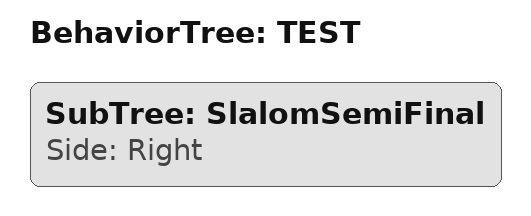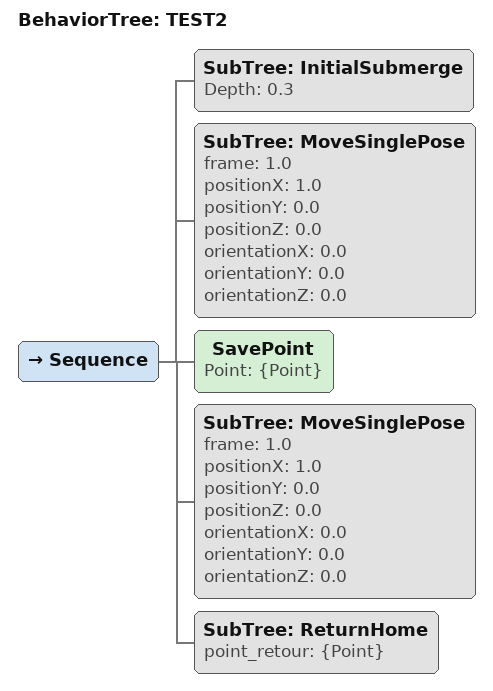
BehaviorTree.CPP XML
<?xml version="1.0" encoding="UTF-8"?>
<root BTCPP_format="4">
  <BehaviorTree ID="TEST">
    <SubTree ID="SlalomSemiFinal"
             Side="Right"/>
  </BehaviorTree>

  <BehaviorTree ID="TEST2">
    <Sequence>
      <SubTree ID="InitialSubmerge"
               Depth="0.3"/>
      <SubTree ID="MoveSinglePose"
               frame="1.0"
               positionX="1.0"
               positionY="0.0"
               positionZ="0.0"
               orientationX="0.0"
               orientationY="0.0"
               orientationZ="0.0"/>
      <SavePoint Point="{Point}"/>
      <SubTree ID="MoveSinglePose"
               frame="1.0"
               positionX="1.0"
               positionY="0.0"
               positionZ="0.0"
               orientationX="0.0"
               orientationY="0.0"
               orientationZ="0.0"/>
      <SubTree ID="ReturnHome"
               point_retour="{Point}"/>
    </Sequence>
  </BehaviorTree>

</root>
